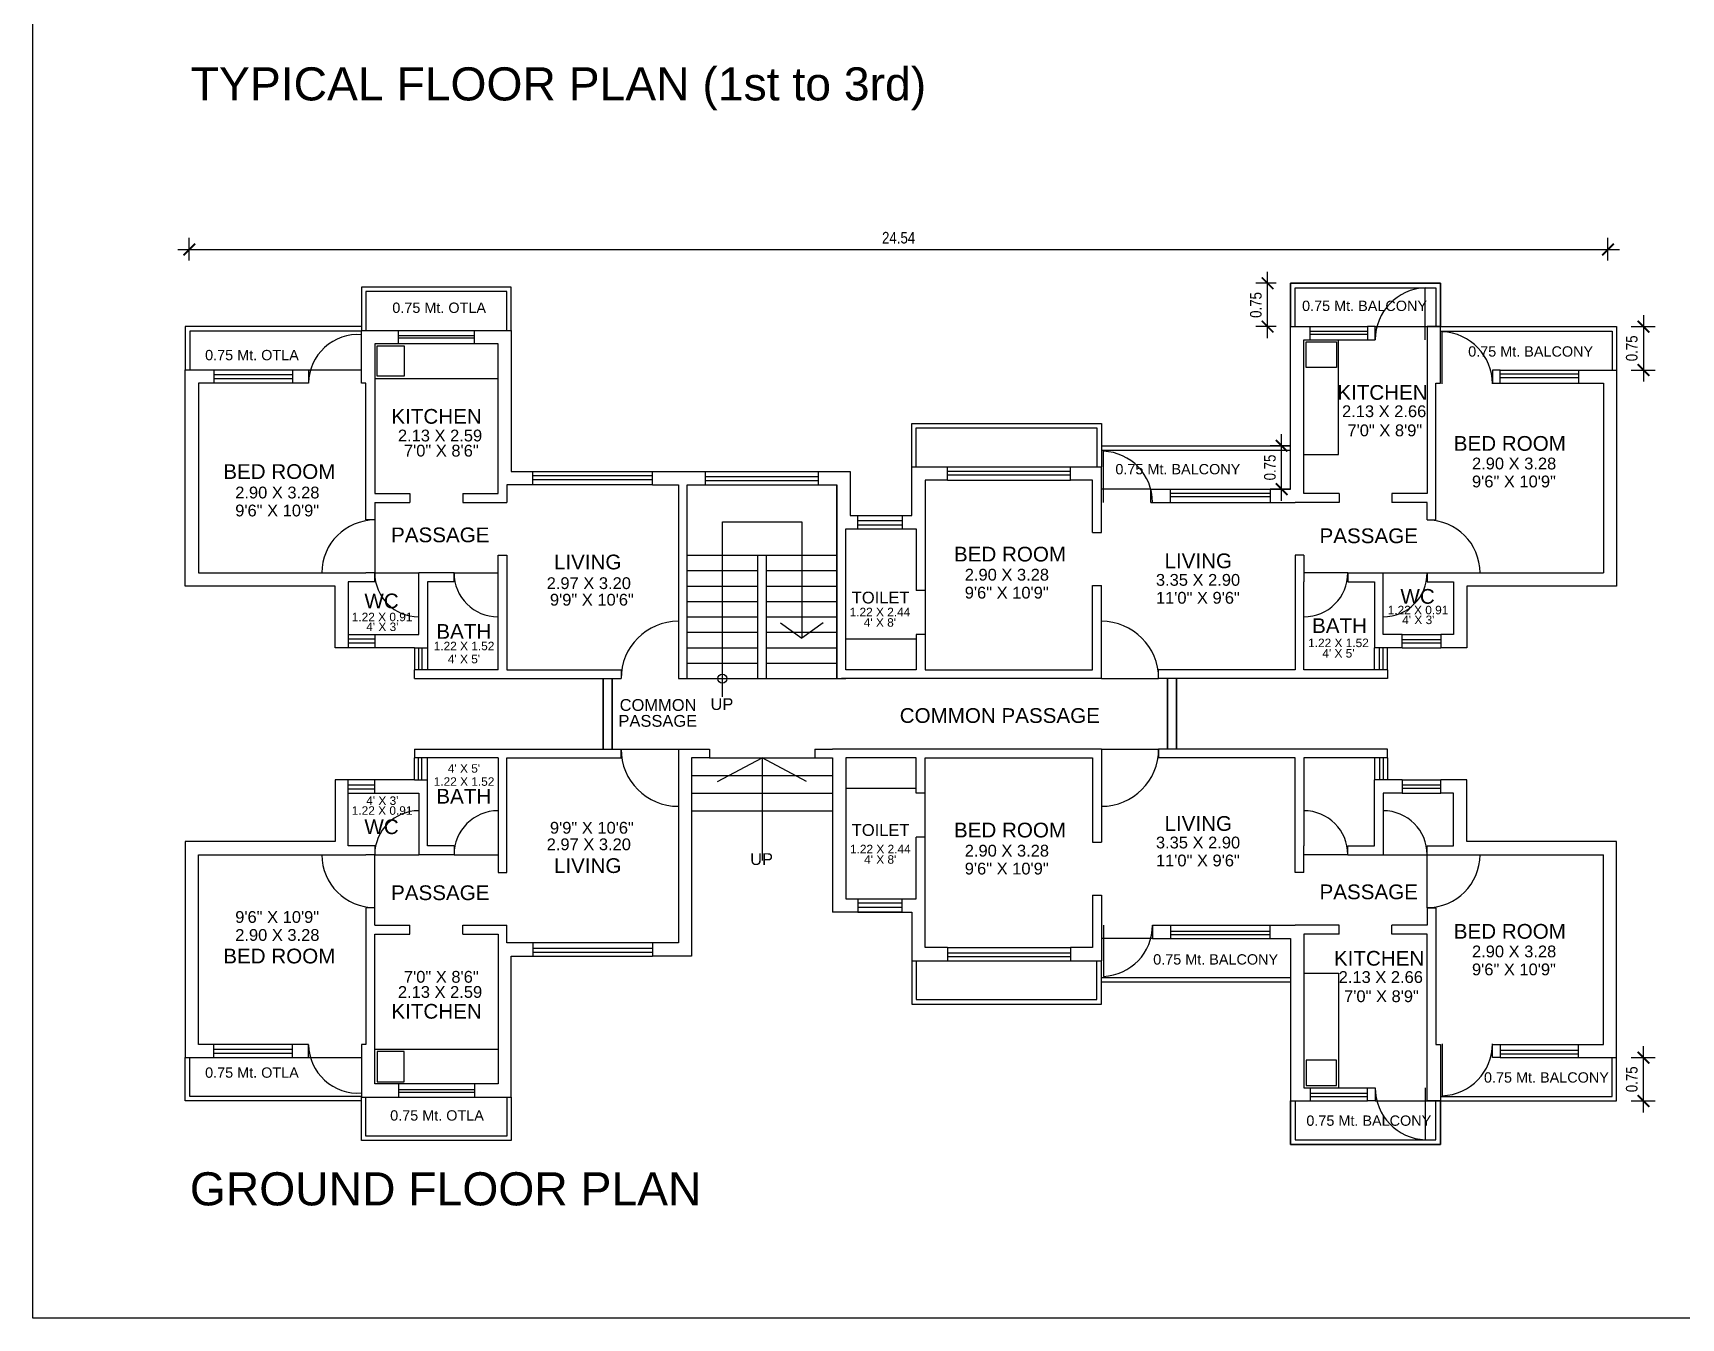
# Model space of a CAD drawing. Header units: metres. Extents: x -1441 to -394, y -133 to 518.
# Drawn here: x -1053.41 to -1024.91, y -54.58 to -32.35 of the extents above; entities that cross this region are included whole.
import ezdxf

# ---------------------------------------------------------------- set-up
doc = ezdxf.new("R2010")
doc.units = ezdxf.units.M
doc.header["$LTSCALE"] = 25.4
doc.header["$PDMODE"] = 3
doc.layers.get('0').update_dxf_attribs({"linetype": 'CONTINUOUS'})
doc.layers.get('DEFPOINTS').update_dxf_attribs({"linetype": 'CONTINUOUS'})
doc.styles.get("Standard").update_dxf_attribs({"font": 'ARIALN.TTF'})
doc.styles.add('STYLE3', font='arial.ttf')
doc.dimstyles.get("Standard").update_dxf_attribs({"dimscale": 0, "dimtxt": 0.2, "dimasz": 0.2, "dimexe": 0.2, "dimexo": 0.25, "dimgap": 0.1, "dimtad": 1, "dimtoh": 1, "dimzin": 0, "dimdsep": 46, "dimtxsty": 'Standard', "dimblk1": 'ARCHTICK', "dimblk2": 'ARCHTICK', "dimsah": 1, "dimcen": 0, "dimdle": 0.2, "dimclrd": 8, "dimclre": 8, "dimclrt": 3, "dimadec": 0, "dimazin": 0, "dimtfac": 1, "dimtmove": 0, "dimatfit": 3, "dimldrblk": 'ARCHTICK', "dimfxl": 25.4, "dimfrac": 1, "dimtolj": 1, "dimtzin": 0, "dimarcsym": 0})

# ---------------------------------------------------------------- blocks, each defined once
blk = doc.blocks.new('_ARCHTICK')
at = {"color": 0, "linetype": 'ByBlock', "const_width": 0.15}
blk.add_lwpolyline([(-0.5, -0.5), (0.5, 0.5)], dxfattribs=at)
blk = doc.blocks.new('*D120')
at = {"color": 8, "lineweight": -2, "transparency": 16777216}
for p, q in [((-1050.707, -36.284), (-1050.707, -35.896)), ((-1026.17, -36.284), (-1026.17, -35.896)), ((-1050.907, -36.096), (-1025.97, -36.096))]:
    blk.add_line(p, q, dxfattribs=at)
at = {"layer": 'DEFPOINTS', "color": 0, "transparency": 16777216}
for p in [(-1026.17, -36.096), (-1050.707, -36.534), (-1026.17, -36.534)]:
    blk.add_point(p, dxfattribs=at)
at = {"color": 8, "lineweight": -2, "transparency": 16777216, "xscale": 0.2, "yscale": 0.2, "zscale": 0.2, "rotation": 180}
blk.add_blockref('_ARCHTICK', (-1050.707, -36.096), dxfattribs=at)
at = {"color": 8, "lineweight": -2, "transparency": 16777216, "xscale": 0.2, "yscale": 0.2, "zscale": 0.2}
blk.add_blockref('_ARCHTICK', (-1026.17, -36.096), dxfattribs=at)
at = {"color": 5, "transparency": 16777216, "insert": (-1038.439, -35.894), "char_height": 0.2, "attachment_point": 5}
blk.add_mtext('\\A1;24.54', dxfattribs=at)
blk = doc.blocks.new('*D193')
at = {"color": 8, "lineweight": -2, "transparency": 16777216}
for p, q in [((-1025.556, -51.025), (-1025.556, -49.875)), ((-1025.77, -50.075), (-1025.356, -50.075)), ((-1025.77, -50.825), (-1025.356, -50.825))]:
    blk.add_line(p, q, dxfattribs=at)
at = {"layer": 'DEFPOINTS', "color": 0, "transparency": 16777216}
for p in [(-1026.02, -50.075), (-1025.556, -50.075), (-1026.02, -50.825)]:
    blk.add_point(p, dxfattribs=at)
at = {"color": 8, "lineweight": -2, "transparency": 16777216, "xscale": 0.2, "yscale": 0.2, "zscale": 0.2}
for p, rotation in [((-1025.556, -50.075), 90), ((-1025.556, -50.825), 270)]:
    blk.add_blockref('_ARCHTICK', p, dxfattribs=dict(at, rotation=rotation))
at = {"color": 146, "transparency": 16777216, "insert": (-1025.758, -50.45), "char_height": 0.2, "attachment_point": 5, "rotation": 90}
blk.add_mtext('\\A1;0.75', dxfattribs=at)
blk = doc.blocks.new('*D194')
at = {"color": 8, "lineweight": -2, "transparency": 16777216}
for p, q in [((-1025.556, -37.231), (-1025.556, -38.381)), ((-1025.77, -37.431), (-1025.356, -37.431)), ((-1025.77, -38.181), (-1025.356, -38.181))]:
    blk.add_line(p, q, dxfattribs=at)
at = {"layer": 'DEFPOINTS', "color": 0, "transparency": 16777216}
for p in [(-1026.02, -37.431), (-1026.02, -38.181), (-1025.556, -38.181)]:
    blk.add_point(p, dxfattribs=at)
at = {"color": 8, "lineweight": -2, "transparency": 16777216, "xscale": 0.2, "yscale": 0.2, "zscale": 0.2}
for p, rotation in [((-1025.556, -37.431), 90), ((-1025.556, -38.181), 270)]:
    blk.add_blockref('_ARCHTICK', p, dxfattribs=dict(at, rotation=rotation))
at = {"color": 146, "transparency": 16777216, "insert": (-1025.758, -37.806), "char_height": 0.2, "attachment_point": 5, "rotation": 90}
blk.add_mtext('\\A1;0.75', dxfattribs=at)
blk = doc.blocks.new('*D195')
at = {"color": 8, "lineweight": -2, "transparency": 16777216}
for p, q in [((-1032.058, -37.631), (-1032.058, -36.481)), ((-1031.909, -36.681), (-1032.258, -36.681)), ((-1031.909, -37.431), (-1032.258, -37.431))]:
    blk.add_line(p, q, dxfattribs=at)
at = {"layer": 'DEFPOINTS', "color": 0, "transparency": 16777216}
for p in [(-1032.058, -36.681), (-1031.659, -36.681), (-1031.659, -37.431)]:
    blk.add_point(p, dxfattribs=at)
at = {"color": 8, "lineweight": -2, "transparency": 16777216, "xscale": 0.2, "yscale": 0.2, "zscale": 0.2}
for p, rotation in [((-1032.058, -36.681), 90), ((-1032.058, -37.431), 270)]:
    blk.add_blockref('_ARCHTICK', p, dxfattribs=dict(at, rotation=rotation))
at = {"color": 146, "transparency": 16777216, "insert": (-1032.26, -37.056), "char_height": 0.2, "attachment_point": 5, "rotation": 90}
blk.add_mtext('\\A1;0.75', dxfattribs=at)
blk = doc.blocks.new('*D151')
at = {"color": 8, "lineweight": -2, "transparency": 16777216}
for p, q in [((-1031.815, -40.442), (-1031.815, -39.292)), ((-1031.666, -39.492), (-1032.015, -39.492)), ((-1031.666, -40.242), (-1032.015, -40.242))]:
    blk.add_line(p, q, dxfattribs=at)
at = {"layer": 'DEFPOINTS', "color": 0, "transparency": 16777216}
for p in [(-1031.815, -39.492), (-1031.416, -39.492), (-1031.416, -40.242)]:
    blk.add_point(p, dxfattribs=at)
at = {"color": 8, "lineweight": -2, "transparency": 16777216, "xscale": 0.2, "yscale": 0.2, "zscale": 0.2}
for p, rotation in [((-1031.815, -39.492), 90), ((-1031.815, -40.242), 270)]:
    blk.add_blockref('_ARCHTICK', p, dxfattribs=dict(at, rotation=rotation))
at = {"color": 146, "transparency": 16777216, "insert": (-1032.017, -39.867), "char_height": 0.2, "attachment_point": 5, "rotation": 90}
blk.add_mtext('\\A1;0.75', dxfattribs=at)

msp = doc.modelspace()

# ---------------------------------------------------------------- linework, layer by layer
at = {"color": 8}
for p, q in [((-1029.33, -37.659), (-1029.33, -36.759)), ((-1031.323, -37.431), (-1030.327, -37.431)), ((-1030.197, -37.431), (-1029.297, -37.431)), ((-1029.036, -38.42), (-1029.036, -37.52)), ((-1031.323, -37.659), (-1030.327, -37.659)), ((-1030.831, -39.642), (-1030.831, -37.659)), ((-1048.643, -38.18), (-1047.729, -38.18)), ((-1028.033, -38.181), (-1026.681, -38.181)), ((-1047.5, -38.327), (-1045.367, -38.327)), ((-1028.033, -38.409), (-1026.681, -38.409)), ((-1034.898, -40.47), (-1034.898, -39.585)), ((-1037.592, -39.857), (-1035.468, -39.857)), ((-1031.431, -39.642), (-1030.831, -39.642)), ((-1041.781, -39.937), (-1039.824, -39.937)), ((-1041.781, -40.165), (-1039.824, -40.165)), ((-1037.592, -40.086), (-1035.468, -40.086)), ((-1034.078, -40.242), (-1034.933, -40.242)), ((-1033.737, -40.242), (-1032.015, -40.242)), ((-1033.737, -40.47), (-1032.015, -40.47)), ((-1039.147, -40.699), (-1038.376, -40.699)), ((-1047.5, -40.775), (-1047.5, -41.689)), ((-1039.147, -40.927), (-1038.376, -40.927)), ((-1042.096, -41.385), (-1040.877, -41.385)), ((-1040.877, -43.518), (-1040.877, -41.385)), ((-1040.877, -41.385), (-1040.725, -41.385)), ((-1040.725, -43.518), (-1040.725, -41.385)), ((-1040.725, -41.385), (-1039.505, -41.385)), ((-1047.5, -41.689), (-1046.738, -41.689)), ((-1046.129, -41.689), (-1045.367, -41.689)), ((-1042.096, -41.651), (-1040.877, -41.651)), ((-1040.725, -41.651), (-1039.505, -41.651)), ((-1030.669, -41.689), (-1031.431, -41.689)), ((-1030.059, -41.689), (-1029.297, -41.689)), ((-1042.096, -41.918), (-1040.877, -41.918)), ((-1042.096, -42.185), (-1040.877, -42.185)), ((-1040.725, -41.918), (-1039.505, -41.918)), ((-1040.725, -42.185), (-1039.505, -42.185)), ((-1037.981, -41.994), (-1037.981, -42.756)), ((-1042.096, -42.451), (-1040.877, -42.451)), ((-1040.725, -42.451), (-1039.505, -42.451)), ((-1047.957, -42.756), (-1047.5, -42.756)), ((-1042.096, -42.718), (-1040.877, -42.718)), ((-1040.725, -42.718), (-1039.505, -42.718)), ((-1029.728, -42.756), (-1029.063, -42.756)), ((-1046.814, -42.985), (-1046.814, -43.366)), ((-1046.586, -42.985), (-1046.586, -43.366)), ((-1042.096, -42.985), (-1040.877, -42.985)), ((-1040.725, -42.985), (-1039.505, -42.985)), ((-1038.134, -42.838), (-1039.353, -42.838)), ((-1030.211, -43.366), (-1030.211, -42.985)), ((-1029.983, -43.366), (-1029.983, -42.985)), ((-1029.728, -42.985), (-1029.063, -42.985)), ((-1042.096, -43.252), (-1040.877, -43.252)), ((-1040.725, -43.252), (-1039.505, -43.252)), ((-1042.096, -43.518), (-1040.877, -43.518)), ((-1040.877, -43.518), (-1040.725, -43.518)), ((-1040.725, -43.518), (-1039.505, -43.518)), ((-1034.933, -43.518), (-1033.943, -43.518)), ((-1043.239, -44.737), (-1042.249, -44.737)), ((-1034.933, -44.737), (-1033.943, -44.737)), ((-1046.814, -45.271), (-1046.814, -44.89)), ((-1046.586, -45.271), (-1046.586, -44.89)), ((-1041.712, -44.89), (-1039.89, -44.89)), ((-1030.211, -44.89), (-1030.211, -45.271)), ((-1029.983, -44.89), (-1029.983, -45.271)), ((-1042.02, -45.195), (-1039.582, -45.195)), ((-1029.728, -45.271), (-1029.063, -45.271)), ((-1047.957, -45.499), (-1047.5, -45.499)), ((-1042.02, -45.499), (-1039.582, -45.499)), ((-1038.134, -45.417), (-1039.353, -45.417)), ((-1037.981, -46.261), (-1037.981, -45.499)), ((-1029.728, -45.499), (-1029.063, -45.499)), ((-1042.02, -45.804), (-1039.582, -45.804)), ((-1047.5, -47.481), (-1047.5, -46.566)), ((-1047.5, -46.566), (-1046.738, -46.566)), ((-1046.129, -46.566), (-1045.367, -46.566)), ((-1030.669, -46.566), (-1031.431, -46.566)), ((-1030.059, -46.566), (-1029.297, -46.566)), ((-1029.297, -47.481), (-1029.297, -46.566)), ((-1039.147, -47.328), (-1038.376, -47.328)), ((-1038.376, -47.557), (-1039.147, -47.557)), ((-1039.147, -47.557), (-1038.376, -47.557)), ((-1034.898, -47.785), (-1034.898, -48.671)), ((-1033.737, -47.785), (-1032.015, -47.785)), ((-1037.592, -48.17), (-1035.468, -48.17)), ((-1034.048, -48.014), (-1034.933, -48.014)), ((-1033.737, -48.014), (-1032.015, -48.014)), ((-1037.592, -48.398), (-1035.468, -48.398)), ((-1031.431, -48.614), (-1030.831, -48.614)), ((-1030.831, -48.614), (-1030.831, -50.596)), ((-1029.036, -49.835), (-1029.036, -50.735)), ((-1028.033, -49.846), (-1026.681, -49.846)), ((-1048.643, -50.075), (-1047.729, -50.075)), ((-1047.5, -49.929), (-1045.367, -49.929)), ((-1028.033, -50.075), (-1026.681, -50.075)), ((-1031.323, -50.596), (-1030.327, -50.596)), ((-1029.33, -50.596), (-1029.33, -51.496)), ((-1031.323, -50.825), (-1030.327, -50.825)), ((-1030.197, -50.825), (-1029.297, -50.825))]:
    msp.add_line(p, q, dxfattribs=at)
at = {"color": 7}
for p, q in [((-1047.089, -37.727), (-1047.089, -37.498)), ((-1045.777, -37.727), (-1045.777, -37.498)), ((-1031.323, -37.659), (-1031.323, -37.431)), ((-1050.283, -38.18), (-1050.283, -38.409)), ((-1048.92, -38.18), (-1048.92, -38.409)), ((-1048.643, -38.18), (-1048.643, -38.409)), ((-1026.681, -38.181), (-1026.02, -38.181)), ((-1026.681, -38.181), (-1026.681, -38.409)), ((-1026.02, -38.181), (-1026.02, -41.918)), ((-1037.592, -40.086), (-1037.592, -39.857)), ((-1035.468, -40.086), (-1035.468, -39.857)), ((-1034.933, -40.992), (-1034.933, -39.857)), ((-1044.767, -40.167), (-1044.767, -39.937)), ((-1042.696, -40.167), (-1042.696, -39.937)), ((-1042.696, -40.167), (-1042.249, -40.167)), ((-1042.249, -40.167), (-1042.249, -43.518)), ((-1041.781, -40.165), (-1041.781, -39.937)), ((-1039.824, -40.165), (-1039.824, -39.937)), ((-1047.5, -40.47), (-1046.891, -40.47)), ((-1047.5, -40.47), (-1047.5, -40.775)), ((-1046.891, -40.318), (-1046.891, -40.47)), ((-1045.976, -40.318), (-1045.976, -40.47)), ((-1045.976, -40.47), (-1045.214, -40.47)), ((-1034.078, -40.47), (-1034.078, -40.242)), ((-1034.078, -40.47), (-1033.737, -40.47)), ((-1033.737, -40.47), (-1033.737, -40.242)), ((-1032.015, -40.242), (-1032.015, -40.47)), ((-1032.015, -40.47), (-1031.583, -40.47)), ((-1030.821, -40.47), (-1031.583, -40.47)), ((-1030.821, -40.318), (-1030.821, -40.47)), ((-1029.907, -40.318), (-1029.907, -40.47)), ((-1029.297, -40.47), (-1029.907, -40.47)), ((-1029.297, -40.775), (-1029.297, -40.47)), ((-1039.147, -40.927), (-1039.147, -40.699)), ((-1039.147, -40.927), (-1039.147, -40.699)), ((-1038.376, -40.699), (-1038.376, -40.927)), ((-1038.376, -40.699), (-1038.376, -40.927)), ((-1047.5, -40.775), (-1047.653, -40.775)), ((-1035.086, -40.992), (-1034.933, -40.992)), ((-1029.297, -40.775), (-1029.145, -40.775)), ((-1029.297, -40.775), (-1029.145, -40.775)), ((-1045.367, -43.366), (-1045.367, -41.385)), ((-1045.367, -41.385), (-1045.214, -41.385)), ((-1031.583, -41.385), (-1031.583, -43.366)), ((-1031.431, -41.385), (-1031.583, -41.385)), ((-1031.431, -41.385), (-1031.431, -41.842)), ((-1047.5, -41.842), (-1047.957, -41.842)), ((-1047.957, -41.842), (-1047.957, -42.985)), ((-1047.5, -41.689), (-1047.653, -41.689)), ((-1047.5, -41.842), (-1047.5, -41.689)), ((-1046.738, -42.756), (-1046.738, -41.689)), ((-1046.129, -41.689), (-1046.738, -41.689)), ((-1046.129, -41.842), (-1046.586, -41.842)), ((-1046.586, -41.842), (-1046.586, -42.985)), ((-1046.129, -41.842), (-1046.129, -41.689)), ((-1031.431, -43.366), (-1031.431, -41.842)), ((-1030.669, -41.689), (-1030.669, -41.842)), ((-1030.669, -41.689), (-1030.059, -41.689)), ((-1030.669, -41.842), (-1030.211, -41.842)), ((-1030.211, -41.842), (-1030.211, -42.985)), ((-1030.059, -42.756), (-1030.059, -41.689)), ((-1029.297, -41.689), (-1026.249, -41.689)), ((-1029.297, -41.689), (-1029.297, -41.842)), ((-1029.297, -41.842), (-1028.84, -41.842)), ((-1028.84, -41.842), (-1028.84, -42.756)), ((-1037.981, -41.994), (-1038.134, -41.994)), ((-1035.086, -41.907), (-1034.933, -41.907)), ((-1034.933, -43.518), (-1034.933, -41.907)), ((-1026.02, -41.918), (-1028.611, -41.918)), ((-1028.306, -41.918), (-1028.611, -41.918)), ((-1028.611, -41.918), (-1028.611, -42.985)), ((-1047.5, -42.756), (-1046.738, -42.756)), ((-1047.5, -42.756), (-1047.5, -42.985)), ((-1037.981, -42.756), (-1038.134, -42.756)), ((-1029.728, -42.756), (-1030.059, -42.756)), ((-1029.728, -42.985), (-1029.728, -42.756)), ((-1028.84, -42.756), (-1029.063, -42.756)), ((-1029.063, -42.756), (-1029.063, -42.985)), ((-1046.814, -42.985), (-1046.586, -42.985)), ((-1029.728, -42.985), (-1030.211, -42.985)), ((-1028.611, -42.985), (-1029.063, -42.985)), ((-1045.367, -43.366), (-1046.814, -43.366)), ((-1046.814, -43.518), (-1046.814, -43.366)), ((-1046.814, -43.518), (-1046.814, -43.366)), ((-1046.814, -43.518), (-1043.239, -43.518)), ((-1046.814, -43.518), (-1043.239, -43.518)), ((-1043.549, -43.518), (-1043.549, -44.737)), ((-1043.549, -44.737), (-1043.549, -43.518)), ((-1043.396, -43.518), (-1043.396, -44.737)), ((-1043.396, -44.737), (-1043.396, -43.518)), ((-1043.239, -43.366), (-1043.239, -43.518)), ((-1042.249, -43.518), (-1042.096, -43.518)), ((-1039.505, -43.518), (-1039.353, -43.518)), ((-1034.933, -43.518), (-1039.429, -43.518)), ((-1031.583, -43.366), (-1033.943, -43.366)), ((-1033.943, -43.518), (-1033.943, -43.366)), ((-1029.983, -43.518), (-1033.943, -43.518)), ((-1033.786, -43.518), (-1033.786, -44.737)), ((-1033.786, -44.737), (-1033.786, -43.518)), ((-1033.633, -43.518), (-1033.633, -44.737)), ((-1033.633, -44.737), (-1033.633, -43.518)), ((-1033.633, -43.518), (-1033.633, -44.737)), ((-1029.983, -43.366), (-1031.431, -43.366)), ((-1029.983, -43.366), (-1029.983, -43.518)), ((-1046.814, -44.737), (-1046.814, -44.89)), ((-1046.814, -44.737), (-1043.239, -44.737)), ((-1043.239, -44.89), (-1043.239, -44.737)), ((-1043.239, -44.89), (-1043.239, -44.737)), ((-1042.249, -44.737), (-1041.712, -44.737)), ((-1041.712, -44.737), (-1041.712, -44.89)), ((-1039.89, -44.737), (-1039.89, -44.89)), ((-1039.89, -44.737), (-1039.582, -44.737)), ((-1034.933, -44.737), (-1034.933, -46.349)), ((-1029.983, -44.737), (-1033.943, -44.737)), ((-1033.943, -44.737), (-1033.943, -44.89)), ((-1029.983, -44.89), (-1029.983, -44.737)), ((-1045.367, -44.89), (-1046.814, -44.89)), ((-1045.367, -44.89), (-1045.367, -46.871)), ((-1039.89, -44.89), (-1039.582, -44.89)), ((-1039.582, -44.89), (-1039.582, -47.557)), ((-1031.583, -44.89), (-1033.943, -44.89)), ((-1031.583, -46.871), (-1031.583, -44.89)), ((-1029.983, -44.89), (-1031.431, -44.89)), ((-1031.431, -44.89), (-1031.431, -46.414)), ((-1047.957, -46.414), (-1047.957, -45.271)), ((-1047.5, -45.499), (-1047.5, -45.271)), ((-1046.814, -45.271), (-1046.586, -45.271)), ((-1046.586, -46.414), (-1046.586, -45.271)), ((-1029.728, -45.271), (-1030.211, -45.271)), ((-1030.211, -46.414), (-1030.211, -45.271)), ((-1029.728, -45.271), (-1029.728, -45.499)), ((-1028.611, -45.271), (-1029.063, -45.271)), ((-1029.063, -45.499), (-1029.063, -45.271)), ((-1028.611, -46.338), (-1028.611, -45.271)), ((-1047.5, -45.499), (-1046.738, -45.499)), ((-1046.738, -45.499), (-1046.738, -46.566)), ((-1037.981, -45.499), (-1038.134, -45.499)), ((-1029.728, -45.499), (-1030.059, -45.499)), ((-1030.059, -45.499), (-1030.059, -46.566)), ((-1028.84, -45.499), (-1029.063, -45.499)), ((-1028.84, -46.414), (-1028.84, -45.499)), ((-1047.5, -46.414), (-1047.957, -46.414)), ((-1047.5, -46.414), (-1047.5, -46.566)), ((-1046.129, -46.414), (-1046.586, -46.414)), ((-1046.129, -46.414), (-1046.129, -46.566)), ((-1037.981, -46.261), (-1038.134, -46.261)), ((-1035.086, -46.349), (-1034.933, -46.349)), ((-1031.431, -46.871), (-1031.431, -46.414)), ((-1030.669, -46.414), (-1030.211, -46.414)), ((-1030.669, -46.566), (-1030.669, -46.414)), ((-1029.297, -46.414), (-1028.84, -46.414)), ((-1029.297, -46.566), (-1029.297, -46.414)), ((-1026.02, -46.338), (-1028.611, -46.338)), ((-1028.306, -46.338), (-1028.611, -46.338)), ((-1026.02, -50.075), (-1026.02, -46.338)), ((-1047.5, -46.566), (-1047.653, -46.566)), ((-1046.129, -46.566), (-1046.738, -46.566)), ((-1030.669, -46.566), (-1030.059, -46.566)), ((-1029.297, -46.566), (-1026.249, -46.566)), ((-1045.367, -46.871), (-1045.214, -46.871)), ((-1031.431, -46.871), (-1031.583, -46.871)), ((-1035.086, -47.263), (-1034.933, -47.263)), ((-1034.933, -47.263), (-1034.933, -48.398)), ((-1047.5, -47.481), (-1047.653, -47.481)), ((-1047.5, -47.785), (-1047.5, -47.481)), ((-1039.147, -47.557), (-1039.582, -47.557)), ((-1039.147, -47.328), (-1039.147, -47.557)), ((-1038.376, -47.557), (-1038.376, -47.328)), ((-1038.376, -47.557), (-1038.376, -47.328)), ((-1029.297, -47.481), (-1029.145, -47.481)), ((-1029.297, -47.481), (-1029.297, -47.785)), ((-1047.5, -47.785), (-1046.891, -47.785)), ((-1046.891, -47.938), (-1046.891, -47.785)), ((-1045.976, -47.785), (-1045.214, -47.785)), ((-1045.976, -47.938), (-1045.976, -47.785)), ((-1034.048, -47.785), (-1033.737, -47.785)), ((-1034.048, -47.785), (-1034.048, -48.014)), ((-1033.737, -47.785), (-1033.737, -48.014)), ((-1032.015, -47.785), (-1031.583, -47.785)), ((-1032.015, -48.014), (-1032.015, -47.785)), ((-1030.821, -47.785), (-1031.583, -47.785)), ((-1030.821, -47.938), (-1030.821, -47.785)), ((-1029.297, -47.785), (-1029.907, -47.785)), ((-1029.907, -47.938), (-1029.907, -47.785)), ((-1044.767, -48.089), (-1044.767, -48.319)), ((-1042.696, -48.09), (-1042.696, -48.319)), ((-1037.592, -48.17), (-1037.592, -48.398)), ((-1035.468, -48.17), (-1035.468, -48.398)), ((-1050.283, -50.075), (-1050.283, -49.847)), ((-1048.92, -50.075), (-1048.92, -49.847)), ((-1048.643, -50.075), (-1048.643, -49.847)), ((-1026.681, -50.075), (-1026.681, -49.846)), ((-1026.681, -50.075), (-1026.02, -50.075)), ((-1047.089, -50.529), (-1047.089, -50.757)), ((-1045.777, -50.529), (-1045.777, -50.757)), ((-1031.323, -50.596), (-1031.323, -50.825))]:
    msp.add_line(p, q, dxfattribs=at)
at = {"color": 5}
for p, q in [((-1031.323, -37.508), (-1030.327, -37.508)), ((-1031.323, -37.563), (-1030.327, -37.563)), ((-1028.033, -38.248), (-1026.681, -38.248)), ((-1028.033, -38.31), (-1026.681, -38.31)), ((-1041.781, -40.023), (-1039.824, -40.023)), ((-1041.781, -40.091), (-1039.824, -40.091)), ((-1037.592, -39.928), (-1035.468, -39.928)), ((-1037.592, -39.995), (-1035.468, -39.995)), ((-1033.737, -40.31), (-1032.015, -40.31)), ((-1033.737, -40.371), (-1032.015, -40.371)), ((-1039.147, -40.786), (-1038.376, -40.786)), ((-1039.147, -40.859), (-1038.376, -40.859)), ((-1047.957, -42.83), (-1047.5, -42.83)), ((-1047.957, -42.898), (-1047.5, -42.898)), ((-1046.746, -42.985), (-1046.746, -43.366)), ((-1046.686, -42.985), (-1046.686, -43.366)), ((-1030.123, -43.366), (-1030.123, -42.985)), ((-1030.061, -43.366), (-1030.061, -42.985)), ((-1029.728, -42.841), (-1029.063, -42.841)), ((-1029.728, -42.898), (-1029.063, -42.898)), ((-1046.746, -45.271), (-1046.746, -44.89)), ((-1046.686, -45.271), (-1046.686, -44.89)), ((-1030.123, -44.89), (-1030.123, -45.271)), ((-1030.061, -44.89), (-1030.061, -45.271)), ((-1047.957, -45.357), (-1047.5, -45.357)), ((-1047.957, -45.426), (-1047.5, -45.426)), ((-1029.728, -45.358), (-1029.063, -45.358)), ((-1029.728, -45.414), (-1029.063, -45.414)), ((-1039.147, -47.397), (-1038.376, -47.397)), ((-1039.147, -47.47), (-1038.376, -47.47)), ((-1033.737, -47.885), (-1032.015, -47.885)), ((-1033.737, -47.945), (-1032.015, -47.945)), ((-1037.592, -48.26), (-1035.468, -48.26)), ((-1037.592, -48.328), (-1035.468, -48.328)), ((-1028.033, -49.946), (-1026.681, -49.946)), ((-1028.033, -50.008), (-1026.681, -50.008)), ((-1031.323, -50.692), (-1030.327, -50.692)), ((-1031.323, -50.748), (-1030.327, -50.748))]:
    msp.add_line(p, q, dxfattribs=at)
at = {"color": 146}
for p in [(-1042.096, -40.165), (-1039.505, -43.518)]:
    msp.add_line(p, (-1039.505, -40.165), dxfattribs=at)
at = {"color": 1}
for p, q in [((-1041.487, -43.833), (-1041.487, -40.806)), ((-1041.487, -40.806), (-1040.115, -40.806)), ((-1040.115, -40.806), (-1040.115, -42.821)), ((-1040.483, -42.554), (-1040.115, -42.821)), ((-1039.747, -42.554), (-1040.115, -42.821)), ((-1041.57, -45.301), (-1040.801, -44.89)), ((-1040.801, -44.89), (-1040.801, -46.666)), ((-1040.032, -45.301), (-1040.801, -44.89))]:
    msp.add_line(p, q, dxfattribs=at)
at = {"color": 9}
for p, q in [((-1050.548, -41.689), (-1048.719, -41.689)), ((-1050.548, -46.566), (-1048.719, -46.566))]:
    msp.add_line(p, q, dxfattribs=at)
at = {"lineweight": 30}
msp.add_lwpolyline([(-970.228, 3.291), (-970.228, -54.579), (-1053.411, -54.579), (-1053.411, 3.291)], close=True, dxfattribs=at)
at = {"color": 8}
for points in [[(-1045.138, -37.498), (-1045.138, -36.748), (-1047.729, -36.748), (-1047.729, -37.498)], [(-1029.297, -37.431), (-1029.068, -37.431), (-1029.068, -36.681), (-1031.659, -36.681), (-1031.659, -37.431), (-1030.327, -37.431)], [(-1031.659, -37.431), (-1031.659, -36.681), (-1029.068, -36.681), (-1029.068, -37.431)], [(-1031.583, -37.431), (-1031.583, -36.757), (-1029.145, -36.757), (-1029.145, -37.431)], [(-1045.214, -37.498), (-1045.214, -36.825), (-1047.653, -36.825), (-1047.653, -37.498)], [(-1047.729, -37.43), (-1050.777, -37.43), (-1050.777, -38.18)], [(-1047.729, -37.507), (-1050.701, -37.507), (-1050.701, -38.18)], [(-1047.089, -37.498), (-1045.777, -37.498)], [(-1029.068, -37.431), (-1026.02, -37.431), (-1026.02, -38.181)], [(-1029.068, -37.507), (-1026.097, -37.507), (-1026.097, -38.181)], [(-1045.777, -37.727), (-1047.089, -37.727)], [(-1050.283, -38.18), (-1048.92, -38.18)], [(-1048.92, -38.409), (-1050.283, -38.409)], [(-1038.21, -39.857), (-1038.21, -39.107), (-1034.933, -39.107), (-1034.933, -39.857)], [(-1038.134, -39.857), (-1038.134, -39.183), (-1035.01, -39.183), (-1035.01, -39.857)], [(-1034.933, -39.492), (-1031.659, -39.492)], [(-1034.933, -39.568), (-1031.659, -39.568)], [(-1044.767, -39.937), (-1042.696, -39.937)], [(-1042.696, -40.167), (-1044.767, -40.167)], [(-1047.5, -42.985), (-1047.957, -42.985)], [(-1047.5, -45.271), (-1047.957, -45.271)], [(-1042.696, -48.089), (-1044.767, -48.089)], [(-1044.767, -48.319), (-1042.696, -48.319)], [(-1038.21, -48.398), (-1038.21, -49.148), (-1034.933, -49.148), (-1034.933, -48.398)], [(-1038.134, -48.398), (-1038.134, -49.072), (-1035.01, -49.072), (-1035.01, -48.398)], [(-1034.933, -48.688), (-1031.659, -48.688)], [(-1034.933, -48.764), (-1031.659, -48.764)], [(-1048.92, -49.847), (-1050.283, -49.847)], [(-1047.729, -50.825), (-1050.777, -50.825), (-1050.777, -50.075)], [(-1047.729, -50.749), (-1050.701, -50.749), (-1050.701, -50.075)], [(-1050.283, -50.075), (-1048.92, -50.075)], [(-1029.068, -50.749), (-1026.097, -50.749), (-1026.097, -50.075)], [(-1029.068, -50.825), (-1026.02, -50.825), (-1026.02, -50.075)], [(-1045.777, -50.529), (-1047.089, -50.529)], [(-1045.138, -50.757), (-1045.138, -51.507), (-1047.729, -51.507), (-1047.729, -50.757)], [(-1045.214, -50.757), (-1045.214, -51.431), (-1047.653, -51.431), (-1047.653, -50.757)], [(-1047.089, -50.757), (-1045.777, -50.757)], [(-1029.297, -50.825), (-1029.068, -50.825), (-1029.068, -51.575), (-1031.659, -51.575), (-1031.659, -50.825), (-1030.327, -50.825)], [(-1031.659, -50.825), (-1031.659, -51.575), (-1029.068, -51.575), (-1029.068, -50.825)], [(-1031.583, -50.825), (-1031.583, -51.499), (-1029.145, -51.499), (-1029.145, -50.825)]]:
    msp.add_lwpolyline(points, dxfattribs=at)
at = {"color": 7}
for points in [[(-1047.729, -38.409), (-1047.729, -37.498), (-1047.089, -37.498)], [(-1045.777, -37.498), (-1045.138, -37.498), (-1045.138, -39.937), (-1044.767, -39.937)], [(-1032.015, -40.242), (-1031.659, -40.242), (-1031.659, -37.431), (-1031.142, -37.431)], [(-1029.297, -37.431), (-1029.297, -40.318), (-1029.907, -40.318)], [(-1029.145, -40.775), (-1029.145, -38.409), (-1029.068, -38.409), (-1029.068, -37.431), (-1029.297, -37.431)], [(-1047.089, -37.727), (-1047.5, -37.727), (-1047.5, -40.318), (-1046.891, -40.318)], [(-1045.976, -40.318), (-1045.367, -40.318), (-1045.367, -37.727), (-1045.777, -37.727)], [(-1030.821, -40.318), (-1031.431, -40.318), (-1031.431, -37.659), (-1031.323, -37.659)], [(-1047.957, -42.985), (-1048.186, -42.985), (-1048.186, -41.918), (-1048.491, -41.918), (-1048.491, -41.918), (-1050.777, -41.918), (-1050.777, -38.18), (-1050.283, -38.18)], [(-1048.92, -38.18), (-1048.643, -38.18)], [(-1050.283, -38.409), (-1050.548, -38.409), (-1050.548, -41.689), (-1048.719, -41.689), (-1048.719, -41.689), (-1047.653, -41.689)], [(-1048.643, -38.409), (-1048.92, -38.409)], [(-1047.653, -40.775), (-1047.653, -38.409), (-1047.729, -38.409)], [(-1026.681, -38.409), (-1026.249, -38.409), (-1026.249, -41.689)], [(-1038.376, -40.699), (-1038.21, -40.699), (-1038.21, -39.857), (-1037.592, -39.857)], [(-1035.468, -39.857), (-1034.933, -39.857)], [(-1044.767, -40.167), (-1045.214, -40.167), (-1045.214, -40.47)], [(-1042.696, -39.937), (-1042.096, -39.937), (-1042.096, -39.937), (-1041.781, -39.937)], [(-1042.096, -43.518), (-1042.096, -40.165), (-1039.505, -40.165), (-1039.505, -43.518)], [(-1039.824, -39.937), (-1039.275, -39.937), (-1039.275, -40.699), (-1039.147, -40.699)], [(-1037.592, -40.086), (-1037.981, -40.086), (-1037.981, -41.994)], [(-1035.086, -40.992), (-1035.086, -40.086), (-1035.468, -40.086)], [(-1034.078, -40.242), (-1033.737, -40.242)], [(-1038.134, -42.756), (-1038.134, -43.366), (-1039.353, -43.366), (-1039.353, -40.927), (-1038.134, -40.927), (-1038.134, -41.994)], [(-1038.376, -40.927), (-1038.134, -40.927), (-1038.134, -41.994)], [(-1045.214, -41.385), (-1045.214, -43.366), (-1043.239, -43.366)], [(-1037.981, -42.756), (-1037.981, -43.366), (-1035.086, -43.366), (-1035.086, -41.907)], [(-1046.814, -42.985), (-1047.5, -42.985)], [(-1042.249, -44.737), (-1042.249, -48.09), (-1042.696, -48.09)], [(-1034.933, -44.737), (-1039.582, -44.737)], [(-1045.214, -46.871), (-1045.214, -44.89), (-1043.239, -44.89)], [(-1041.712, -44.89), (-1042.02, -44.89), (-1042.02, -48.319), (-1042.696, -48.319)], [(-1038.134, -45.499), (-1038.134, -44.89), (-1039.353, -44.89), (-1039.353, -47.328), (-1038.134, -47.328), (-1038.134, -46.261)], [(-1037.981, -45.499), (-1037.981, -44.89), (-1035.086, -44.89), (-1035.086, -46.349)], [(-1047.957, -45.271), (-1048.186, -45.271), (-1048.186, -46.338), (-1048.491, -46.338), (-1048.491, -46.338), (-1050.777, -46.338), (-1050.777, -50.075), (-1050.283, -50.075)], [(-1046.814, -45.271), (-1047.5, -45.271)], [(-1038.376, -47.328), (-1038.134, -47.328), (-1038.134, -46.261)], [(-1037.592, -48.17), (-1037.981, -48.17), (-1037.981, -46.261)], [(-1050.283, -49.847), (-1050.548, -49.847), (-1050.548, -46.566), (-1048.719, -46.566), (-1048.719, -46.566), (-1047.653, -46.566)], [(-1026.681, -49.846), (-1026.249, -49.846), (-1026.249, -46.566)], [(-1035.086, -47.263), (-1035.086, -48.17), (-1035.468, -48.17)], [(-1047.653, -47.481), (-1047.653, -49.847), (-1047.729, -49.847)], [(-1038.376, -47.557), (-1038.21, -47.557), (-1038.21, -48.398), (-1037.592, -48.398)], [(-1029.145, -47.481), (-1029.145, -49.846), (-1029.068, -49.846), (-1029.068, -50.825), (-1029.297, -50.825)], [(-1044.767, -48.089), (-1045.214, -48.089), (-1045.214, -47.785)], [(-1047.089, -50.529), (-1047.5, -50.529), (-1047.5, -47.938), (-1046.891, -47.938)], [(-1045.976, -47.938), (-1045.367, -47.938), (-1045.367, -50.529), (-1045.777, -50.529)], [(-1034.048, -48.014), (-1033.737, -48.014)], [(-1032.015, -48.014), (-1031.659, -48.014), (-1031.659, -50.825), (-1031.323, -50.825)], [(-1030.821, -47.938), (-1031.431, -47.938), (-1031.431, -50.596), (-1031.323, -50.596)], [(-1029.297, -50.825), (-1029.297, -47.938), (-1029.907, -47.938)], [(-1045.777, -50.757), (-1045.138, -50.757), (-1045.138, -48.319), (-1044.767, -48.319)], [(-1035.468, -48.398), (-1034.933, -48.398)], [(-1048.643, -49.847), (-1048.92, -49.847)], [(-1047.729, -49.847), (-1047.729, -50.757), (-1047.089, -50.757)], [(-1048.92, -50.075), (-1048.643, -50.075)]]:
    msp.add_lwpolyline(points, dxfattribs=at)
at = {"color": 5}
for points in [[(-1047.089, -37.584), (-1045.777, -37.584)], [(-1047.089, -37.626), (-1045.777, -37.626)], [(-1050.283, -38.26), (-1048.92, -38.26)], [(-1050.283, -38.325), (-1048.92, -38.325)], [(-1044.767, -40.004), (-1042.696, -40.004)], [(-1044.767, -40.073), (-1042.696, -40.073)], [(-1044.767, -48.183), (-1042.696, -48.183)], [(-1044.767, -48.251), (-1042.696, -48.251)], [(-1050.283, -49.93), (-1048.92, -49.93)], [(-1050.283, -49.996), (-1048.92, -49.996)], [(-1047.089, -50.629), (-1045.777, -50.629)], [(-1047.089, -50.672), (-1045.777, -50.672)]]:
    msp.add_lwpolyline(points, dxfattribs=at)
at = {"color": 7}
for points in [[(-1030.327, -37.659), (-1030.197, -37.659), (-1030.197, -37.431), (-1030.327, -37.431)], [(-1028.168, -38.409), (-1028.033, -38.409), (-1028.033, -38.181), (-1028.168, -38.181)], [(-1028.168, -49.846), (-1028.033, -49.846), (-1028.033, -50.075), (-1028.168, -50.075)], [(-1030.327, -50.596), (-1030.197, -50.596), (-1030.197, -50.825), (-1030.327, -50.825)]]:
    msp.add_lwpolyline(points, close=True, dxfattribs=at)
at = {"color": 8}
for points in [[(-1047.457, -37.764), (-1046.993, -37.764), (-1046.993, -38.288), (-1047.457, -38.288)], [(-1031.388, -37.696), (-1030.866, -37.696), (-1030.866, -38.136), (-1031.388, -38.136)], [(-1047.457, -50.492), (-1046.993, -50.492), (-1046.993, -49.968), (-1047.457, -49.968)], [(-1031.388, -50.559), (-1030.866, -50.559), (-1030.866, -50.119), (-1031.388, -50.119)]]:
    msp.add_lwpolyline(points, close=True, dxfattribs=at)
at = {"color": 146}
msp.add_lwpolyline([(-1039.505, -40.165), (-1039.505, -43.518)], dxfattribs=at)
at = {"color": 1}
msp.add_circle((-1041.487, -43.518), 0.0788, dxfattribs=at)
at = {"color": 8}
for centre, radius, start, end in [((-1029.297, -37.659), 0.9, 92.0872, 180), ((-1047.794, -38.417), 0.849, 85.5836, 179.178), ((-1029.068, -38.42), 0.9, 0, 87.9128), ((-1034.933, -40.47), 0.885, 0, 87.6773), ((-1047.5, -41.689), 0.914, 90, 180), ((-1029.297, -41.689), 0.914, 0, 90), ((-1046.738, -41.689), 0.762, 180, 270), ((-1045.367, -41.689), 0.762, 180, 270), ((-1031.431, -41.689), 0.762, 270, 0), ((-1030.059, -41.689), 0.762, 270, 0), ((-1042.249, -43.518), 0.991, 90, 180), ((-1034.933, -43.518), 0.991, 0, 90), ((-1042.249, -44.737), 0.991, 180, 270), ((-1034.933, -44.737), 0.991, 270, 0), ((-1046.738, -46.566), 0.762, 90, 180), ((-1045.367, -46.566), 0.762, 90, 180), ((-1031.431, -46.566), 0.762, 0, 90), ((-1030.059, -46.566), 0.762, 0, 90), ((-1047.5, -46.566), 0.914, 180, 270), ((-1029.297, -46.566), 0.914, 270, 0), ((-1034.933, -47.785), 0.885, 272.3227, 0), ((-1047.794, -49.839), 0.849, 180.822, 274.4164), ((-1029.068, -49.835), 0.9, 272.0872, 0), ((-1029.297, -50.596), 0.9, 180, 267.9128)]:
    msp.add_arc(centre, radius, start, end, dxfattribs=at)

# ---------------------------------------------------------------- texts
at = {"color": 7, "style": 'STYLE3'}
for s, p in [('TYPICAL FLOOR PLAN (1st to 3rd)', (-1050.682, -33.518)), ('GROUND FLOOR PLAN', (-1050.698, -52.631))]:
    msp.add_text(s, height=0.57292, dxfattribs=at).set_placement(p)
at = {"color": 146, "style": 'STYLE3'}
for s, height, p in [('0.75 Mt. OTLA', 0.17842, (-1047.196, -37.193)), ('0.75 Mt. BALCONY', 0.17842, (-1031.461, -37.16)), ('0.75 Mt. OTLA', 0.17842, (-1050.434, -38.012)), ('0.75 Mt. BALCONY', 0.17842, (-1028.588, -37.949)), ('KITCHEN', 0.2549, (-1030.852, -38.696)), ('KITCHEN', 0.2549, (-1047.212, -39.11)), ('2.13 X 2.66', 0.20391, (-1030.77, -38.996)), ('2.13 X 2.59', 0.20391, (-1047.099, -39.416)), ('7\'0" X 8\'9"', 0.20391, (-1030.676, -39.327)), ('BED ROOM', 0.2549, (-1028.837, -39.578)), ('7\'0" X 8\'6"', 0.20391, (-1046.995, -39.678)), ('BED ROOM', 0.2549, (-1050.12, -40.065)), ('0.75 Mt. BALCONY', 0.17842, (-1034.69, -39.985)), ('2.90 X 3.28', 0.20391, (-1028.522, -39.9)), ('9\'6" X 10\'9"', 0.20391, (-1028.522, -40.211)), ('2.90 X 3.28', 0.20391, (-1049.913, -40.402)), ('9\'6" X 10\'9"', 0.20391, (-1049.913, -40.713)), ('PASSAGE', 0.2549, (-1047.218, -41.16)), ('PASSAGE', 0.2549, (-1031.159, -41.176)), ('BED ROOM', 0.2549, (-1037.482, -41.493)), ('LIVING', 0.2549, (-1044.401, -41.629)), ('2.90 X 3.28', 0.20391, (-1037.295, -41.823)), ('LIVING', 0.2549, (-1033.84, -41.609)), ('2.97 X 3.20', 0.20391, (-1044.526, -41.97)), ('3.35 X 2.90', 0.20391, (-1033.989, -41.913)), ('WC', 0.2549, (-1047.679, -42.303)), ('9\'9" X 10\'6"', 0.20391, (-1044.47, -42.256)), ('TOILET', 0.2039, (-1039.249, -42.219)), ('9\'6" X 10\'9"', 0.20391, (-1037.295, -42.134)), ('11\'0" X 9\'6"', 0.20391, (-1033.989, -42.223)), ('WC', 0.2549, (-1029.76, -42.224)), ('1.22 X 0.91', 0.14682, (-1047.897, -42.526)), ('1.22 X 2.44', 0.14682, (-1039.286, -42.44)), ('1.22 X 0.91', 0.14682, (-1029.98, -42.406)), ("4' X 3'", 0.1468, (-1029.729, -42.576)), ("4' X 3'", 0.1468, (-1047.647, -42.696)), ('BATH', 0.2549, (-1046.435, -42.83)), ("4' X 8'", 0.1468, (-1039.041, -42.621)), ('BATH', 0.2549, (-1031.288, -42.731)), ('1.22 X 1.52', 0.14682, (-1046.48, -43.028)), ('1.22 X 1.52', 0.14682, (-1031.356, -42.974)), ("4' X 5'", 0.1468, (-1031.111, -43.155)), ("4' X 5'", 0.1468, (-1046.235, -43.254)), ('COMMON', 0.2039, (-1043.264, -44.077)), ('UP', 0.2039, (-1041.693, -44.062)), ('PASSAGE', 0.2039, (-1043.285, -44.352)), ('COMMON PASSAGE', 0.25489, (-1038.42, -44.285)), ("4' X 5'", 0.1468, (-1046.235, -45.146)), ('1.22 X 1.52', 0.14682, (-1046.48, -45.373)), ("4' X 3'", 0.1468, (-1047.647, -45.704)), ('BATH', 0.2549, (-1046.435, -45.681)), ('1.22 X 0.91', 0.14682, (-1047.897, -45.874)), ('WC', 0.2549, (-1047.679, -46.208)), ('9\'9" X 10\'6"', 0.20391, (-1044.47, -46.201)), ('TOILET', 0.2039, (-1039.249, -46.24)), ('BED ROOM', 0.2549, (-1037.482, -46.266)), ('LIVING', 0.2549, (-1033.84, -46.152)), ('2.97 X 3.20', 0.20391, (-1044.526, -46.487)), ('1.22 X 2.44', 0.14682, (-1039.28, -46.54)), ('2.90 X 3.28', 0.20391, (-1037.295, -46.597)), ('3.35 X 2.90', 0.20391, (-1033.989, -46.456)), ('LIVING', 0.2549, (-1044.401, -46.881)), ('UP', 0.2039, (-1041.007, -46.743)), ("4' X 8'", 0.1468, (-1039.036, -46.721)), ('9\'6" X 10\'9"', 0.20391, (-1037.295, -46.907)), ('11\'0" X 9\'6"', 0.20391, (-1033.989, -46.767)), ('PASSAGE', 0.2549, (-1047.218, -47.35)), ('PASSAGE', 0.2549, (-1031.159, -47.335)), ('9\'6" X 10\'9"', 0.20391, (-1049.913, -47.744)), ('2.90 X 3.28', 0.20391, (-1049.913, -48.055)), ('BED ROOM', 0.2549, (-1028.837, -48.018)), ('2.90 X 3.28', 0.20391, (-1028.522, -48.34)), ('BED ROOM', 0.2549, (-1050.12, -48.445)), ('0.75 Mt. BALCONY', 0.17842, (-1034.036, -48.465)), ('KITCHEN', 0.2549, (-1030.91, -48.484)), ('9\'6" X 10\'9"', 0.20391, (-1028.522, -48.651)), ('7\'0" X 8\'6"', 0.20391, (-1046.995, -48.779)), ('2.13 X 2.66', 0.20391, (-1030.828, -48.783)), ('2.13 X 2.59', 0.20391, (-1047.099, -49.041)), ('7\'0" X 8\'9"', 0.20391, (-1030.734, -49.115)), ('KITCHEN', 0.2549, (-1047.212, -49.401)), ('0.75 Mt. OTLA', 0.17842, (-1050.434, -50.423)), ('0.75 Mt. BALCONY', 0.17842, (-1028.315, -50.507)), ('0.75 Mt. OTLA', 0.17842, (-1047.233, -51.164)), ('0.75 Mt. BALCONY', 0.17842, (-1031.387, -51.254))]:
    msp.add_text(s, height=height, dxfattribs=at).set_placement(p)

# ---------------------------------------------------------------- dimensions: what is measured, and where the dimension line sits
at = {"color": 7}
dim = msp.add_linear_dim(base=(-1026.17, -36.096), p1=(-1050.707, -36.534), p2=(-1026.17, -36.534), dimstyle='Standard', override={"dimscale": 1, "dimclrt": 5}, dxfattribs=at)
dim.commit()
dim.dimension.update_dxf_attribs({"geometry": '*D120', "text_midpoint": (-1038.439, -35.894)})
at = {"color": 8}
for base, p1, p2, angle, picture, middle in [((-1032.058, -36.681), (-1031.659, -37.431), (-1031.659, -36.681), 90, '*D195', (-1032.26, -37.056)), ((-1025.556, -38.181), (-1026.02, -37.431), (-1026.02, -38.181), 90, '*D194', (-1025.758, -37.806)), ((-1031.815, -39.492), (-1031.416, -40.242), (-1031.416, -39.492), 90, '*D151', (-1032.017, -39.867)), ((-1025.556, -50.075), (-1026.02, -50.825), (-1026.02, -50.075), 270, '*D193', (-1025.758, -50.45))]:
    dim = msp.add_linear_dim(base=base, p1=p1, p2=p2, angle=angle, dimstyle='Standard', override={"dimscale": 1, "dimclrt": 146}, dxfattribs=at)
    dim.commit()
    dim.dimension.update_dxf_attribs({"geometry": picture, "text_midpoint": middle})

doc.saveas('drawing.dxf')
